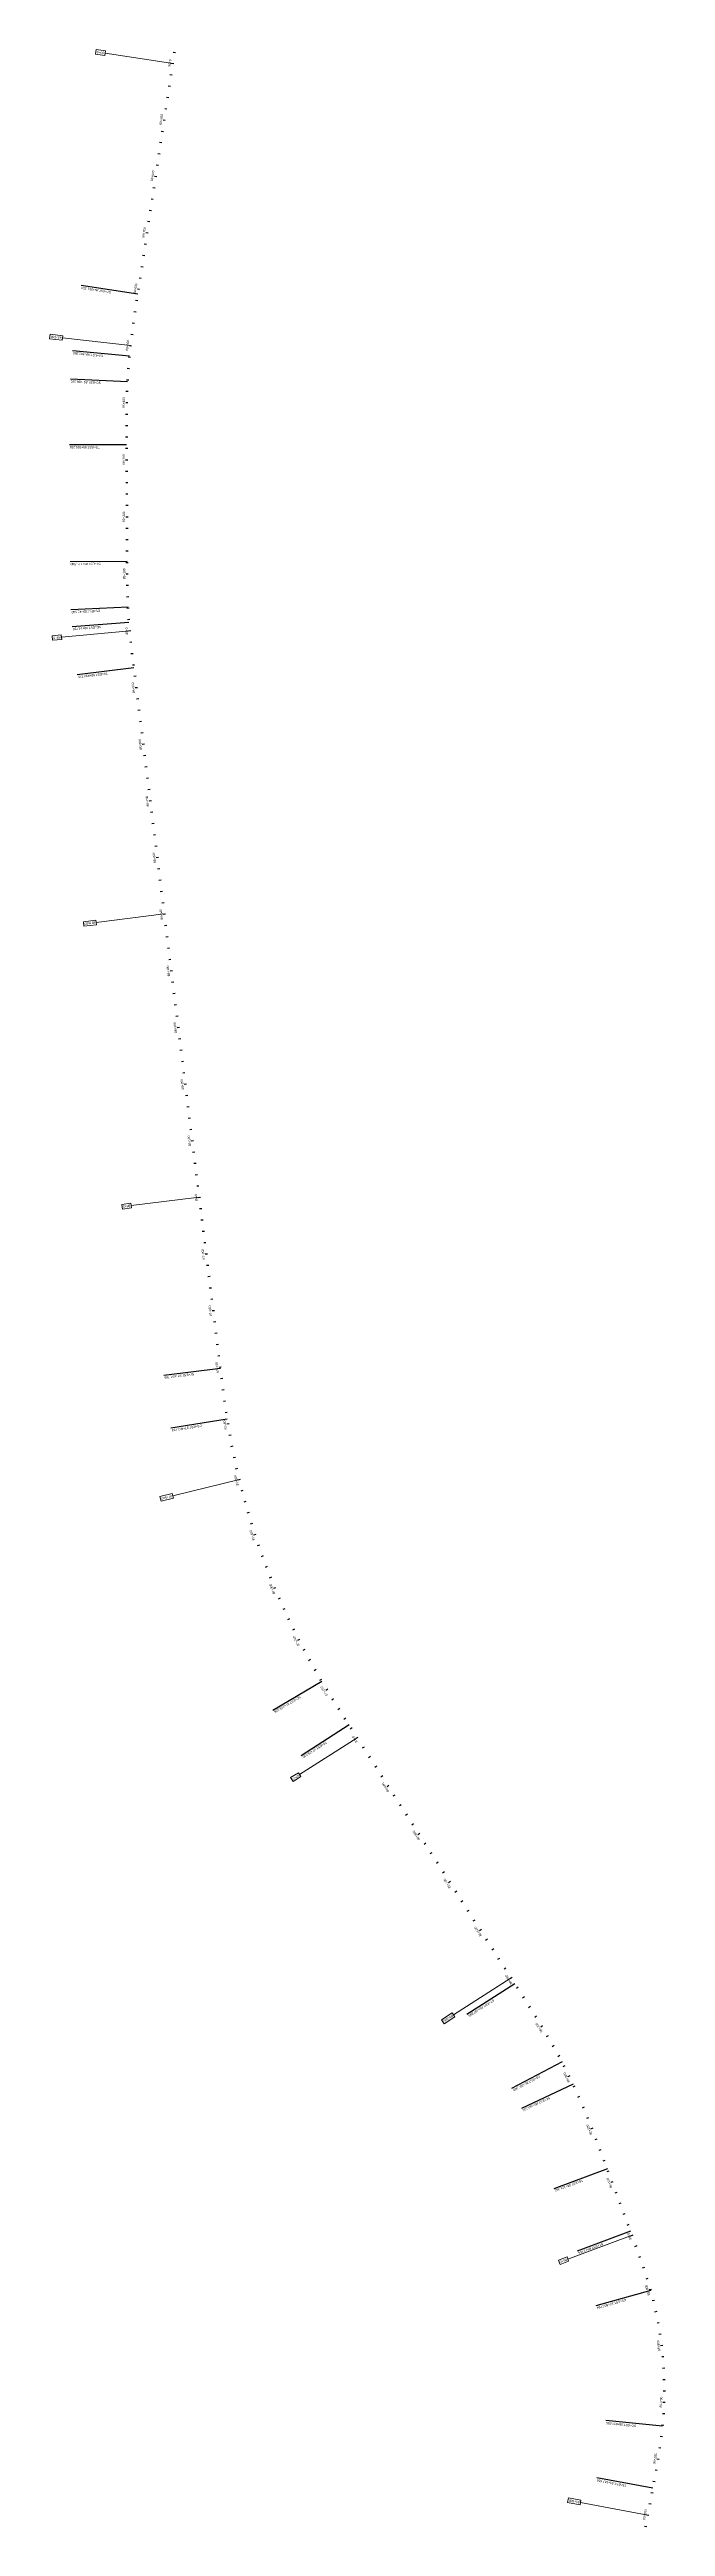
# Model space of a CAD drawing. Header units: metres. Extents: x 286368 to 330619, y 7396693 to 7466163.
# Drawn here: x 295989 to 297068, y 7453164 to 7457505 of the extents above; entities that cross this region are included whole.
import ezdxf

# ---------------------------------------------------------------- set-up
doc = ezdxf.new("R2010")
doc.units = ezdxf.units.M
doc.header["$MEASUREMENT"] = 0
for name, color, linetype, lineweight in [('U-HZ-ESTACAS', 3, 'Continuous', 30), ('U-HZ-KM', 1, 'Continuous', 20), ('U-HZ-NOTAVEIS', 2, 'Continuous', 30)]:
    doc.layers.add(name, color=color, linetype=linetype, lineweight=lineweight)
doc.layers.add('U-HZ-TRAÇO', color=3, linetype='TIC_LINE')
doc.styles.add('ARIAL', font='arial.ttf')
doc.styles.get("Standard").update_dxf_attribs({"font": 'arial.ttf'})
doc.linetypes.add('TIC_LINE', pattern='A,3.5,-0.25,["TIC",Standard,S=0.175,R=0,X=-0.05,Y=-0.1],-0.5', length=4.25)

# ---------------------------------------------------------------- blocks, each defined once
blk = doc.blocks.new('AeccTickLine')
at = {"layer": 'U-HZ-TRAÇO', "lineweight": -2}
blk.add_line((0, 1), (0, -1), dxfattribs=at)

msp = doc.modelspace()

# ---------------------------------------------------------------- linework, layer by layer
at = {"layer": 'U-HZ-KM', "linetype": 'Continuous', "lineweight": 0}
for p, q in [((296071, 7457504.5), (296069.8, 7457496.5)), ((296069.8, 7457496.5), (296085.7, 7457494.1)), ((296086.9, 7457502.1), (296071, 7457504.5)), ((296085.7, 7457494.1), (296086.9, 7457502.1)), ((296204.9, 7457480.1), (296086.3, 7457498.1)), ((295990, 7457005.6), (295989.1, 7456997.6)), ((295989.1, 7456997.6), (296011.3, 7456995.1)), ((296012.2, 7457003.1), (295990, 7457005.6)), ((296011.3, 7456995.1), (296012.2, 7457003.1)), ((296131, 7456985.6), (296011.7, 7456999.1)), ((296009.7, 7456478.8), (295993.6, 7456477.3)), ((295993.6, 7456477.3), (295994.4, 7456469.3)), ((295994.4, 7456469.3), (296010.4, 7456470.8)), ((296010.4, 7456470.8), (296009.7, 7456478.8)), ((296129.5, 7456486), (296010, 7456474.8)), ((296190.1, 7455989.7), (296071, 7455975)), ((296070.5, 7455979), (296048.4, 7455976.2)), ((296048.4, 7455976.2), (296049.4, 7455968.2)), ((296049.4, 7455968.2), (296071.5, 7455970.9)), ((296071.5, 7455970.9), (296070.5, 7455979)), ((296131.8, 7455482.7), (296115.8, 7455480.8)), ((296115.8, 7455480.8), (296116.8, 7455472.7)), ((296116.8, 7455472.7), (296132.8, 7455474.7)), ((296132.8, 7455474.7), (296131.8, 7455482.7)), ((296251.4, 7455493.4), (296132.3, 7455478.7)), ((296321.7, 7454998.7), (296205.2, 7454970.1)), ((296204.2, 7454974), (296182.5, 7454968.7)), ((296182.5, 7454968.7), (296184.5, 7454960.9)), ((296184.5, 7454960.9), (296206.1, 7454966.2)), ((296206.1, 7454966.2), (296204.2, 7454974)), ((296528.2, 7454546.3), (296427.1, 7454481.5)), ((296425, 7454484.9), (296411.4, 7454476.3)), ((296411.4, 7454476.3), (296415.8, 7454469.5)), ((296415.8, 7454469.5), (296429.3, 7454478.1)), ((296429.3, 7454478.1), (296425, 7454484.9)), ((296797.9, 7454125.3), (296696.9, 7454060.6)), ((296694.7, 7454064), (296675.9, 7454051.9)), ((296675.9, 7454051.9), (296680.3, 7454045.1)), ((296680.3, 7454045.1), (296699.1, 7454057.2)), ((296699.1, 7454057.2), (296694.7, 7454064)), ((297009.7, 7453674.3), (296897.2, 7453632.5)), ((296895.8, 7453636.3), (296880.7, 7453630.7)), ((296880.7, 7453630.7), (296883.6, 7453623.1)), ((296883.6, 7453623.1), (296898.6, 7453628.7)), ((296898.6, 7453628.7), (296895.8, 7453636.3)), ((296898.2, 7453214), (296896.7, 7453206.1)), ((296920.1, 7453210), (296898.2, 7453214)), ((296918.6, 7453202), (296920.1, 7453210)), ((296896.7, 7453206.1), (296918.6, 7453202)), ((297037.4, 7453184.1), (296919.4, 7453206))]:
    msp.add_line(p, q, dxfattribs=at)
at = {"layer": 'U-HZ-NOTAVEIS', "color": 1, "linetype": 'Continuous', "lineweight": -3}
for p, q in [((296143.6, 7457076.1), (296044.7, 7457091.1)), ((296129, 7456967), (296029.5, 7456976.6)), ((296125.7, 7456922), (296025.9, 7456927.1)), ((296124.2, 7456812), (296024.2, 7456811.6)), ((296125, 7456607.4), (296025, 7456607)), ((296126.6, 7456527.4), (296026.7, 7456522.5)), ((296128.3, 7456500.6), (296028.6, 7456492.8)), ((296136.9, 7456421.1), (296037.6, 7456408.9)), ((296288.4, 7455193.5), (296189.1, 7455181.2)), ((296300.4, 7455104.3), (296201.7, 7455088.6)), ((296466.2, 7454644.9), (296380.2, 7454593.9)), ((296513.9, 7454568.6), (296429.7, 7454514.7)), ((296804.5, 7454115.1), (296720.3, 7454061.2)), ((296887, 7453978.1), (296798.5, 7453931.4)), ((296906.4, 7453939.1), (296815.9, 7453896.5)), ((296966.4, 7453790.8), (296872.6, 7453755.9)), ((297007, 7453681.6), (296913.3, 7453646.7)), ((297042.4, 7453577.4), (296946.1, 7453550.6)), ((297063, 7453339.6), (296963.5, 7453349.5)), ((297046, 7453231), (296947.7, 7453249.2))]:
    msp.add_line(p, q, dxfattribs=at)

# ---------------------------------------------------------------- block references
at = {"layer": 'U-HZ-TRAÇO', "linetype": 'Continuous', "lineweight": -3}
for p, xscale, yscale, zscale, rotation in [((296204.9, 7457480.1), 1.999999999999999, 1.999999999999999, 1.999999999999999, 81.36204497870204), ((296207.9, 7457499.8), 1.999999999999999, 1.999999999999999, 1.999999999999999, 81.36204497870204), ((296195.9, 7457420.7), 1.999999999999999, 1.999999999999999, 1.999999999999999, 81.36204497870204), ((296198.9, 7457440.5), 1.999999999999999, 1.999999999999999, 1.999999999999999, 81.36204497870204), ((296201.9, 7457460.3), 1.999999999999999, 1.999999999999999, 1.999999999999999, 81.36204497870204), ((296189.9, 7457381.2), 1.999999999999999, 1.999999999999999, 1.999999999999999, 81.36204497870204), ((296192.9, 7457401), 1.999999999999999, 1.999999999999999, 1.999999999999999, 81.36204497870204), ((296183.9, 7457341.7), 1.999999999999999, 1.999999999999999, 1.999999999999999, 81.36204497870204), ((296186.9, 7457361.4), 1.999999999999999, 1.999999999999999, 1.999999999999999, 81.36204497870204), ((296177.9, 7457302.1), 1.999999999999999, 1.999999999999999, 1.999999999999999, 81.36204497870204), ((296180.9, 7457321.9), 1.999999999999999, 1.999999999999999, 1.999999999999999, 81.36204497870204), ((296171.9, 7457262.6), 1.999999999999999, 1.999999999999999, 1.999999999999999, 81.36204497870204), ((296174.9, 7457282.3), 1.999999999999999, 1.999999999999999, 1.999999999999999, 81.36204497870204), ((296162.9, 7457203.2), 1.999999999999999, 1.999999999999999, 1.999999999999999, 81.36204497870204), ((296165.9, 7457223), 1.999999999999999, 1.999999999999999, 1.999999999999999, 81.36204497870204), ((296168.9, 7457242.8), 1.999999999999999, 1.999999999999999, 1.999999999999999, 81.36204497870204), ((296156.9, 7457163.7), 1.999999999999999, 1.999999999999999, 1.999999999999999, 81.36204497870204), ((296159.9, 7457183.5), 1.999999999999999, 1.999999999999999, 1.999999999999999, 81.36204497870204), ((296150.9, 7457124.1), 1.999999999999999, 1.999999999999999, 1.999999999999999, 81.36204497870204), ((296153.9, 7457143.9), 1.999999999999999, 1.999999999999999, 1.999999999999999, 81.36204497870204), ((296144.9, 7457084.6), 1.999999999999999, 1.999999999999999, 1.999999999999999, 81.36204497870204), ((296147.9, 7457104.4), 1.999999999999999, 1.999999999999999, 1.999999999999999, 81.36204497870204), ((296138.9, 7457045.1), 2, 2, 2, 81.61800914672828), ((296141.8, 7457064.8), 2, 2, 2, 81.39559677496607), ((296131, 7456985.6), 2, 2, 2, 83.53368160924708), ((296133.4, 7457005.4), 2, 2, 2, 82.68750848133857), ((296136, 7457025.3), 2, 2, 2, 82.04872264255928), ((296127.2, 7456945.8), 2, 2, 2, 85.7315272530545), ((296128.9, 7456965.7), 2, 2, 2, 84.58561166277745), ((296125, 7456905.8), 1.999999999999999, 1.999999999999999, 1.999999999999999, 87.95188212729553), ((296125.9, 7456925.8), 2, 2, 2, 86.87744284331464), ((296124.2, 7456865.8), 2, 2, 2, 89.48758500918741), ((296124.5, 7456885.8), 2, 2, 2, 88.82336056930018), ((296124.1, 7456845.8), 2, 2, 2, 89.94378962019282), ((296124.1, 7456825.8), 2, 2, 2, 90.19170697383802), ((296124.2, 7456805.8), 2, 2, 2, 90.24129539670989), ((296124.3, 7456785.8), 2, 2, 2, 90.24129539670987), ((296124.4, 7456765.8), 2, 2, 2, 90.24129539670989), ((296124.5, 7456745.8), 2, 2, 2, 90.24129539670989), ((296124.5, 7456725.8), 2, 2, 2, 90.24129539670989), ((296124.6, 7456705.8), 2, 2, 2, 90.24129539670989), ((296124.7, 7456685.8), 2, 2, 2, 90.24129539670987), ((296124.8, 7456665.8), 2, 2, 2, 90.24129539670989), ((296124.9, 7456645.8), 2, 2, 2, 90.24129539670989), ((296125, 7456625.8), 2, 2, 2, 90.24129539670989), ((296125, 7456605.8), 2, 2, 2, 90.24223940140426), ((296125.1, 7456585.8), 2, 2, 2, 90.42590805355096), ((296125.4, 7456565.8), 2, 2, 2, 90.92783606029008), ((296125.8, 7456545.8), 2, 2, 2, 91.74762257848505), ((296126.6, 7456525.9), 2, 2, 2, 92.88315603312091), ((296127.9, 7456505.9), 2, 2, 2, 94.15639557783561), ((296129.5, 7456486), 2, 2, 2, 95.34136272171165), ((296131.5, 7456466.1), 1.999999999999999, 1.999999999999999, 1.999999999999999, 96.2202359453507), ((296133.8, 7456446.2), 2, 2, 2, 96.78141614010384), ((296136.2, 7456426.3), 2, 2, 2, 97.0243691368569), ((296138.7, 7456406.5), 2, 2, 2, 97.03540014780415), ((296141.1, 7456386.6), 2, 2, 2, 97.03540014780415), ((296143.6, 7456366.8), 2, 2, 2, 97.03540014780415), ((296146, 7456346.9), 2, 2, 2, 97.03540014780415), ((296148.5, 7456327.1), 2, 2, 2, 97.03540014780415), ((296150.9, 7456307.2), 2, 2, 2, 97.03540014780415), ((296153.4, 7456287.4), 2, 2, 2, 97.03540014780415), ((296155.8, 7456267.5), 2, 2, 2, 97.03540014780415), ((296158.3, 7456247.7), 2, 2, 2, 97.03540014780415), ((296160.7, 7456227.8), 2, 2, 2, 97.03540014780415), ((296163.2, 7456208), 2, 2, 2, 97.03540014780415), ((296165.6, 7456188.1), 2, 2, 2, 97.03540014780415), ((296168.1, 7456168.3), 2, 2, 2, 97.03540014780415), ((296170.5, 7456148.5), 2, 2, 2, 97.03540014780415), ((296173, 7456128.6), 2, 2, 2, 97.03540014780415), ((296175.4, 7456108.8), 2, 2, 2, 97.03540014780415), ((296177.9, 7456088.9), 2, 2, 2, 97.03540014780415), ((296180.3, 7456069.1), 2, 2, 2, 97.03540014780415), ((296182.8, 7456049.2), 2, 2, 2, 97.03540014780415), ((296185.2, 7456029.4), 2, 2, 2, 97.03540014780415), ((296187.7, 7456009.5), 2, 2, 2, 97.03540014780415), ((296190.1, 7455989.7), 2, 2, 2, 97.03540014780415), ((296192.6, 7455969.8), 2, 2, 2, 97.03540014780415), ((296195, 7455950), 2, 2, 2, 97.03540014780415), ((296197.5, 7455930.1), 2, 2, 2, 97.03540014780415), ((296199.9, 7455910.3), 2, 2, 2, 97.03540014780415), ((296202.4, 7455890.4), 2, 2, 2, 97.03540014780415), ((296204.8, 7455870.6), 2, 2, 2, 97.03540014780415), ((296207.3, 7455850.7), 2, 2, 2, 97.03540014780415), ((296209.7, 7455830.9), 2, 2, 2, 97.03540014780415), ((296212.2, 7455811), 2, 2, 2, 97.03540014780415), ((296214.6, 7455791.2), 2, 2, 2, 97.03540014780415), ((296217.1, 7455771.3), 2, 2, 2, 97.03540014780415), ((296219.5, 7455751.5), 2, 2, 2, 97.03540014780415), ((296222, 7455731.6), 2, 2, 2, 97.03540014780415), ((296224.4, 7455711.8), 2, 2, 2, 97.03540014780415), ((296226.9, 7455691.9), 2, 2, 2, 97.03540014780415), ((296229.3, 7455672.1), 2, 2, 2, 97.03540014780415), ((296231.8, 7455652.2), 2, 2, 2, 97.03540014780415), ((296234.2, 7455632.4), 2, 2, 2, 97.03540014780415), ((296236.7, 7455612.5), 2, 2, 2, 97.03540014780415), ((296239.1, 7455592.7), 2, 2, 2, 97.03540014780415), ((296241.6, 7455572.8), 2, 2, 2, 97.03540014780415), ((296244, 7455553), 2, 2, 2, 97.03540014780415), ((296246.5, 7455533.1), 2, 2, 2, 97.03540014780415), ((296248.9, 7455513.3), 2, 2, 2, 97.03540014780415), ((296251.4, 7455493.4), 2, 2, 2, 97.03540014780415), ((296253.8, 7455473.6), 2, 2, 2, 97.03540014780415), ((296256.3, 7455453.7), 2, 2, 2, 97.03540014780415), ((296258.7, 7455433.9), 2, 2, 2, 97.03540014780415), ((296261.2, 7455414), 2, 2, 2, 97.03540014780415), ((296263.6, 7455394.2), 2, 2, 2, 97.03540014780415), ((296266.1, 7455374.3), 2, 2, 2, 97.03540014780415), ((296268.5, 7455354.5), 2, 2, 2, 97.03540014780415), ((296271, 7455334.6), 2, 2, 2, 97.03540014780415), ((296273.4, 7455314.8), 2, 2, 2, 97.03540014780415), ((296275.9, 7455294.9), 2, 2, 2, 97.03540014780415), ((296278.3, 7455275.1), 2, 2, 2, 97.03540014780415), ((296280.8, 7455255.2), 2, 2, 2, 97.03540014780415), ((296283.2, 7455235.4), 2, 2, 2, 97.03540014780415), ((296285.7, 7455215.5), 2, 2, 2, 97.03540014780415), ((296288.1, 7455195.7), 2, 2, 2, 97.03540014780415), ((296290.6, 7455175.8), 2, 2, 2, 97.11270578593731), ((296293.1, 7455156), 1.999999999999999, 1.999999999999999, 1.999999999999999, 97.38466846063538), ((296295.7, 7455136.2), 2, 2, 2, 97.85243929114725), ((296298.6, 7455116.4), 2, 2, 2, 98.51573620881634), ((296301.7, 7455096.6), 1.999999999999999, 1.999999999999999, 1.999999999999999, 99.35983899410084), ((296305.1, 7455076.9), 2, 2, 2, 100.2413125250734), ((296308.8, 7455057.2), 2, 2, 2, 101.1227860560543), ((296312.8, 7455037.7), 2, 2, 2, 102.0042595870221), ((296317.1, 7455018.1), 2, 2, 2, 102.8857331179734), ((296321.7, 7454998.7), 1.999999999999999, 1.999999999999999, 1.999999999999999, 103.7672066489424), ((296326.6, 7454979.3), 2, 2, 2, 104.6486801799286), ((296331.8, 7454960), 2, 2, 2, 105.5301537108775), ((296337.3, 7454940.7), 2, 2, 2, 106.411627241871), ((296343.1, 7454921.6), 2, 2, 2, 107.2931007728304), ((296349.2, 7454902.5), 2, 2, 2, 108.1745743038117), ((296355.6, 7454883.6), 2, 2, 2, 109.0560478347575), ((296362.3, 7454864.7), 2, 2, 2, 109.9375213657381), ((296369.2, 7454846), 1.999999999999999, 1.999999999999999, 1.999999999999999, 110.8189948967178), ((296376.5, 7454827.4), 2, 2, 2, 111.7004684276701), ((296384, 7454808.8), 1.999999999999999, 1.999999999999999, 1.999999999999999, 112.5819419586693), ((296391.9, 7454790.4), 2, 2, 2, 113.4634154896158), ((296400, 7454772.1), 2, 2, 2, 114.3448890206085), ((296408.3, 7454754), 2, 2, 2, 115.226362551561), ((296417, 7454736), 2, 2, 2, 116.1078360825468), ((296426, 7454718.1), 1.999999999999999, 1.999999999999999, 1.999999999999999, 116.9893096135302), ((296435.2, 7454700.3), 2, 2, 2, 117.870783144473), ((296444.6, 7454682.7), 2, 2, 2, 118.7522566754713), ((296454.4, 7454665.2), 2, 2, 2, 119.6337302064434), ((296464.4, 7454647.9), 2, 2, 2, 120.5152037374076), ((296474.7, 7454630.8), 2, 2, 2, 121.3289207677399), ((296485.2, 7454613.8), 2, 2, 2, 121.9502827341305), ((296495.9, 7454596.8), 2, 2, 2, 122.3760285679933), ((296506.6, 7454580), 2, 2, 2, 122.6059404551481), ((296517.4, 7454563.1), 2, 2, 2, 122.6503982638473), ((296528.2, 7454546.3), 2, 2, 2, 122.6503982638473), ((296539, 7454529.4), 2, 2, 2, 122.6503982638473), ((296549.8, 7454512.6), 2, 2, 2, 122.6503982638473), ((296560.6, 7454495.8), 2, 2, 2, 122.6503982638473), ((296571.3, 7454478.9), 2, 2, 2, 122.6503982638473), ((296582.1, 7454462.1), 2, 2, 2, 122.6503982638473), ((296592.9, 7454445.2), 2, 2, 2, 122.6503982638473), ((296603.7, 7454428.4), 2, 2, 2, 122.6503982638473), ((296614.5, 7454411.6), 2, 2, 2, 122.6503982638473), ((296625.3, 7454394.7), 2, 2, 2, 122.6503982638473), ((296636.1, 7454377.9), 2, 2, 2, 122.6503982638473), ((296646.9, 7454361), 2, 2, 2, 122.6503982638473), ((296657.7, 7454344.2), 2, 2, 2, 122.6503982638473), ((296668.5, 7454327.4), 2, 2, 2, 122.6503982638473), ((296679.2, 7454310.5), 2, 2, 2, 122.6503982638473), ((296690, 7454293.7), 2, 2, 2, 122.6503982638473), ((296700.8, 7454276.9), 2, 2, 2, 122.6503982638473), ((296711.6, 7454260), 2, 2, 2, 122.6503982638473), ((296722.4, 7454243.2), 2, 2, 2, 122.6503982638473), ((296733.2, 7454226.3), 2, 2, 2, 122.6503982638473), ((296744, 7454209.5), 2, 2, 2, 122.6503982638473), ((296754.8, 7454192.7), 2, 2, 2, 122.6503982638473), ((296765.6, 7454175.8), 2, 2, 2, 122.6503982638473), ((296776.4, 7454159), 2, 2, 2, 122.6503982638473), ((296787.1, 7454142.1), 2, 2, 2, 122.6503982638473), ((296797.9, 7454125.3), 2, 2, 2, 122.6503982638473), ((296808.7, 7454108.5), 2, 2, 2, 122.6386519374906), ((296819.5, 7454091.6), 2, 2, 2, 122.5037470172084), ((296830.2, 7454074.7), 2, 2, 2, 122.2180758324102), ((296840.8, 7454057.8), 2, 2, 2, 121.7817070530361), ((296851.3, 7454040.7), 2, 2, 2, 121.1948611787196), ((296861.5, 7454023.5), 2, 2, 2, 120.4580544910847), ((296871.5, 7454006.2), 2, 2, 2, 119.5722900482487), ((296881.2, 7453988.7), 2, 2, 2, 118.5392910203431), ((296890.6, 7453971.1), 2, 2, 2, 117.3674793717631), ((296899.6, 7453953.2), 2, 2, 2, 116.1612524346182), ((296908.2, 7453935.2), 2, 2, 2, 114.9613000292142), ((296916.5, 7453917), 2, 2, 2, 113.8717351765402), ((296924.5, 7453898.6), 2, 2, 2, 112.9284841689988), ((296932.1, 7453880.1), 2, 2, 2, 112.1336206901916), ((296939.5, 7453861.6), 1.999999999999999, 1.999999999999999, 1.999999999999999, 111.488397911687), ((296946.8, 7453842.9), 2, 2, 2, 110.9934961726617), ((296953.9, 7453824.2), 2, 2, 2, 110.6492311956489), ((296960.9, 7453805.5), 2, 2, 2, 110.4557166792039), ((296967.9, 7453786.7), 2, 2, 2, 110.4094430823561), ((296974.9, 7453768), 1.999999999999999, 1.999999999999999, 1.999999999999999, 110.4094430823561), ((296981.8, 7453749.3), 2, 2, 2, 110.4094430823561), ((296988.8, 7453730.5), 2, 2, 2, 110.4094430823561), ((296995.8, 7453711.8), 2, 2, 2, 110.4094430823561), ((297002.8, 7453693), 2, 2, 2, 110.4094430823561), ((297009.7, 7453674.3), 2, 2, 2, 110.3852164759376), ((297016.7, 7453655.5), 2, 2, 2, 110.0996431628108), ((297023.4, 7453636.7), 2, 2, 2, 109.4926602565502), ((297030, 7453617.8), 2, 2, 2, 108.5649267927256), ((297036.1, 7453598.8), 2, 2, 2, 107.3185587085511), ((297041.8, 7453579.6), 2, 2, 2, 105.7584832096935), ((297047, 7453560.3), 2, 2, 2, 103.9942456698163), ((297051.5, 7453540.8), 2, 2, 2, 102.2258574132777), ((297055.4, 7453521.2), 2, 2, 2, 100.4574691566271), ((297058.8, 7453501.5), 2, 2, 2, 98.68908090012748), ((297061.5, 7453481.7), 2, 2, 2, 96.92069264356321), ((297063.6, 7453461.8), 2, 2, 2, 95.15230438697729), ((297065.1, 7453441.8), 2, 2, 2, 93.38391613041051), ((297065.9, 7453421.8), 2, 2, 2, 91.61552787376833), ((297066.2, 7453401.8), 2, 2, 2, 89.84713961725531), ((297063.3, 7453341.9), 2, 2, 2, 84.54197484755232), ((297064.9, 7453361.9), 2, 2, 2, 86.31036310411936), ((297065.8, 7453381.8), 2, 2, 2, 88.07875136070128), ((297058.4, 7453302.2), 2, 2, 2, 81.59194790793785), ((297061.1, 7453322.1), 2, 2, 2, 82.91081988551662), ((297051.9, 7453262.8), 2, 2, 2, 79.91026110146092), ((297055.3, 7453282.5), 1.999999999999999, 1.999999999999999, 1.999999999999999, 80.59088631220338), ((297044.6, 7453223.4), 2, 2, 2, 79.48966802594018), ((297048.3, 7453243.1), 2, 2, 2, 79.55096816144248), ((297037.4, 7453184.1), 2, 2, 2, 79.48966802594018), ((297041, 7453203.8), 2, 2, 2, 79.48966802594018), ((297033.7, 7453164.4), 2, 2, 2, 79.48966802594018)]:
    msp.add_blockref('AeccTickLine', p, dxfattribs=dict(at, xscale=xscale, yscale=yscale, zscale=zscale, rotation=rotation))

# ---------------------------------------------------------------- texts
at = {"layer": 'U-HZ-ESTACAS', "style": 'ARIAL'}
for s, rotation, p in [('90+0', 81.362, (296200.7, 7457474.4)), ('89+900', 81.362, (296185.2, 7457372.4)), ('89+800', 81.362, (296170.2, 7457273.6)), ('89+700', 81.362, (296155.2, 7457174.7)), ('89+600', 81.362, (296140.1, 7457075.8)), ('89+500', 83.5337, (296126.6, 7456976.6)), ('89+400', 88.8234, (296120.9, 7456876.5)), ('89+300', 90.2413, (296121, 7456776.4)), ('89+200', 90.2413, (296121.4, 7456676.4)), ('89+100', 90.4259, (296121.9, 7456576.4)), ('89+0', 95.3414, (296126.8, 7456479.4)), ('88+900', 97.0354, (296139, 7456376.9)), ('88+800', 97.0354, (296151.2, 7456277.7)), ('88+700', 97.0354, (296163.5, 7456178.4)), ('88+600', 97.0354, (296175.7, 7456079.2)), ('88+500', 97.0354, (296188, 7455979.9)), ('88+400', 97.0354, (296200.2, 7455880.7)), ('88+300', 97.0354, (296212.5, 7455781.4)), ('88+200', 97.0354, (296224.7, 7455682.2)), ('88+100', 97.0354, (296237, 7455582.9)), ('88+0', 97.0354, (296248.8, 7455486.8)), ('87+900', 97.0354, (296261.4, 7455384.5)), ('87+800', 97.0354, (296273.7, 7455285.2)), ('87+700', 97.0354, (296285.9, 7455186)), ('87+600', 99.3598, (296299.9, 7455086.8)), ('87+500', 103.7672, (296320.7, 7454988.8)), ('87+400', 108.1746, (296349, 7454892.6)), ('87+300', 112.5819, (296384.6, 7454798.9)), ('87+200', 116.9893, (296427.2, 7454708.2)), ('87+100', 121.3289, (296476.7, 7454621)), ('87+0', 122.6504, (296528.8, 7454539.2)), ('86+900', 122.6504, (296584.4, 7454452.4)), ('86+800', 122.6504, (296638.3, 7454368.2)), ('86+700', 122.6504, (296692.3, 7454284)), ('86+600', 122.6504, (296746.2, 7454199.8)), ('86+500', 122.6504, (296800.2, 7454115.6)), ('86+400', 121.1949, (296853.3, 7454030.9)), ('86+300', 116.1613, (296900.8, 7453943.3)), ('86+200', 111.4884, (296939.9, 7453851.6)), ('86+100', 110.4094, (296975, 7453758)), ('86+0', 110.3852, (297008.8, 7453667.2)), ('85+900', 105.7585, (297041.2, 7453569.7)), ('85+800', 96.9207, (297059.3, 7453471.9)), ('85+700', 88.0788, (297062.2, 7453372.6)), ('85+600', 80.5909, (297050.4, 7453273.8)), ('85+500', 79.4897, (297032.4, 7453175.5))]:
    msp.add_text(s, height=4, rotation=rotation, dxfattribs=at).set_placement(p)
at = {"layer": 'U-HZ-KM', "style": 'ARIAL'}
for s, rotation, p in [('90+0', 171.362, (296084.8, 7457500.3)), ('89+500', 173.5337, (296010.2, 7457001.3)), ('89+0', 185.3414, (296008.1, 7456476.6)), ('88+500', 187.0354, (296069, 7455976.7)), ('88+0', 187.0354, (296130.3, 7455480.5)), ('87+500', 193.7672, (296203, 7454971.6)), ('87+0', 212.6504, (296424.6, 7454482.2)), ('86+500', 212.6504, (296694.3, 7454061.3)), ('86+0', 200.3852, (296894.9, 7453633.7)), ('85+500', 169.4897, (296918, 7453208.3))]:
    msp.add_text(s, height=4, rotation=rotation, dxfattribs=at).set_placement(p)
at = {"layer": 'U-HZ-NOTAVEIS', "style": 'ARIAL'}
for s, rotation, p in [('ST=EST.89+591,350', 171.362, (296097.3, 7457081)), ('CS=EST.89+481,350', 174.5082, (296083.2, 7456969.4)), ('SC=EST.89+436,201', 177.0951, (296079, 7456922.3)), ('TS=EST.89+326,201', 180.2413, (296076.9, 7456809.8)), ('ST=EST.89+121,540', 180.2413, (296078.5, 7456605.1)), ('CS=EST.89+41,540', 182.7851, (296077.7, 7456523)), ('SC=EST.89+14,735', 184.4916, (296079.6, 7456494.8)), ('TS=EST.88+934,735', 187.0354, (296091, 7456413.4)), ('ST=EST.87+697,769', 187.0354, (296242.5, 7455185.7)), ('CS=EST.87+607,769', 189.0174, (296255.5, 7455095.1)), ('SC=EST.87+116,525', 210.6683, (296427.8, 7454619.8)), ('TS=EST.87+26,525', 212.6504, (296473.3, 7454540.1)), ('ST=EST.86+487,895', 212.6504, (296766.5, 7454088.3)), ('CS=EST.86+327,895', 207.8436, (296847.4, 7453954.8)), ('SC=EST.86+284,331', 205.2162, (296865.1, 7453917.4)), ('TS=EST.86+124,331', 200.4094, (296922.8, 7453772.4)), ('ST=EST.86+7,764', 200.4094, (296958.3, 7453661.2)), ('CS=EST.85+897,764', 195.5649, (296998.8, 7453563.2)), ('SC=EST.85+657,650', 174.3342, (297017.2, 7453342.1)), ('TS=EST.85+547,650', 169.4897, (297000, 7453237.4))]:
    msp.add_text(s, height=4, rotation=rotation, dxfattribs=at).set_placement(p)

doc.saveas('drawing.dxf')
